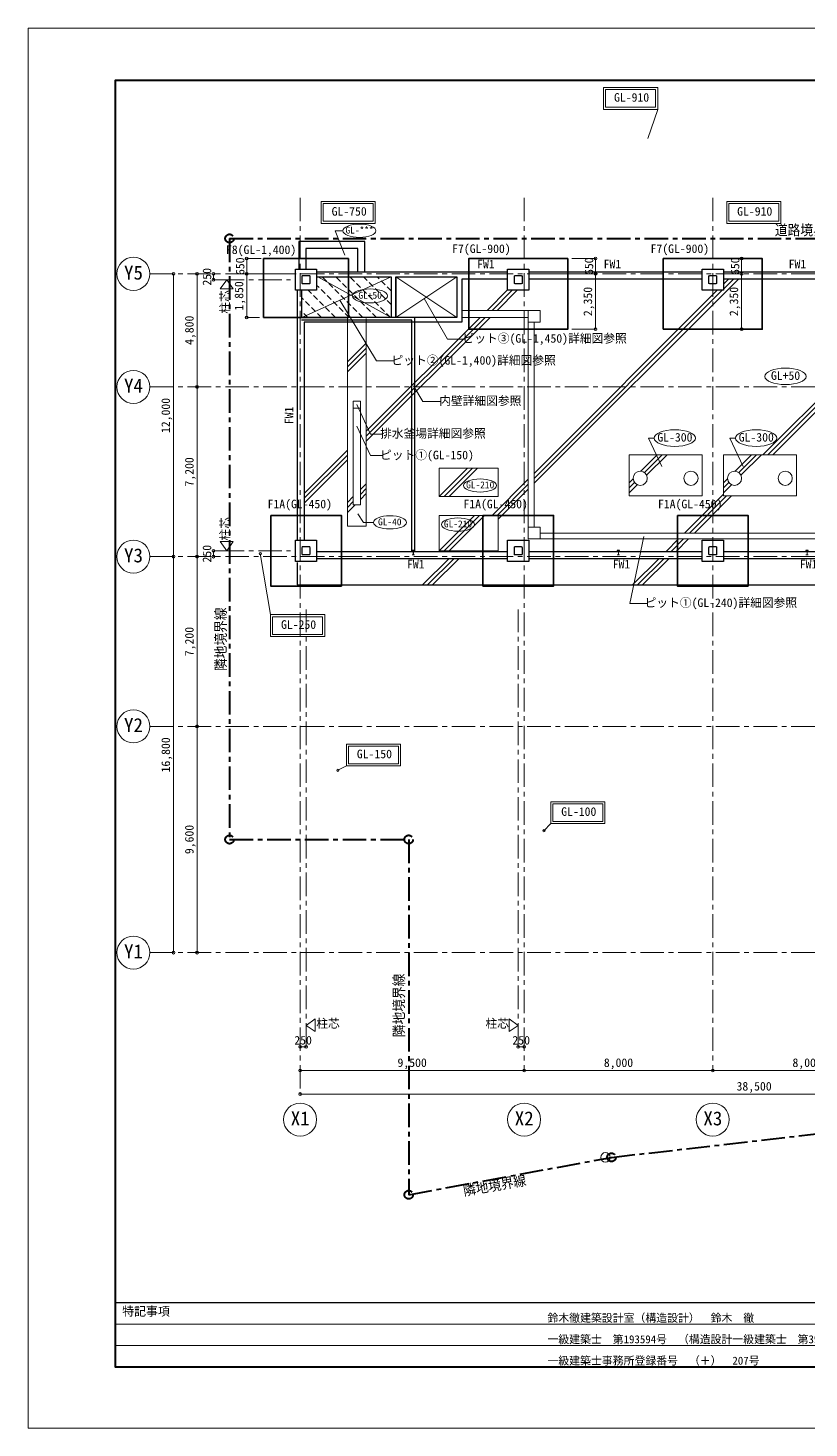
# Model space of a CAD drawing. Units: millimetres at full size, sheet at 1:200. Extents: x -104640 to 71710, y -46154 to 74864.
# Drawn here: x -12290 to 20833, y 15464 to 74864 of the extents above; entities that cross this region are included whole.
import ezdxf
from ezdxf.enums import TextEntityAlignment as Align

# ---------------------------------------------------------------- set-up
doc = ezdxf.new("R2010")
doc.units = ezdxf.units.MM
doc.header["$LTSCALE"] = 200
doc.linetypes.add('CHAIN1', pattern=[8, 5, -1, 1, -1])
doc.linetypes.add('DASHED1', pattern=[1.8, 1.2, -0.6])
for name, color, linetype, lineweight in [('0-0_基準線', 7, 'Continuous', 18), ('0-1_躯体', 2, 'Continuous', 18), ('0-2_間仕切り', 3, 'Continuous', 25), ('0-3_建具', 2, 'Continuous', 35), ('0-5_仕上げ', 4, 'Continuous', 9), ('0-7_寸法', 4, 'Continuous', 9), ('0-8_補助線', 4, 'Continuous', 9), ('0-C_ガス設備', 7, 'Continuous', 18), ('0-D_防災設備', 6, 'CHAIN1', 40), ('0-F_', 4, 'Continuous', 9), ('2-2_間仕切り', 1, 'Continuous', 18), ('F-0_枠', 7, 'CHAIN1', 18)]:
    doc.layers.add(name, color=color, linetype=linetype, lineweight=lineweight)
doc.styles.add('ＭＳ ゴシック', font='')
doc.styles.add('ＭＳ 明朝', font='')
doc.styles.get('ＭＳ ゴシック').set_extended_font_data('MS Gothic')
doc.styles.get('ＭＳ 明朝').set_extended_font_data('MS Mincho')

# ---------------------------------------------------------------- blocks, each defined once
blk = doc.blocks.new('_Small(1)')
at = {"layer": '0-7_寸法', "color": 1, "lineweight": 18}
blk.add_circle((0, 0), 50, dxfattribs=at)

msp = doc.modelspace()

# ---------------------------------------------------------------- linework, layer by layer
at = {"layer": '0-0_基準線'}
for p, q in [((-673.2, 64328.3), (-673.2, 64038.3)), ((-661.2, 64328.3), (-661.2, 64038.3)), ((-353.2, 64358.3), (-643.2, 64358.3)), ((-353.2, 64346.3), (-643.2, 64346.3)), ((-335.2, 64038.3), (-335.2, 64328.3)), ((-323.2, 64038.3), (-323.2, 64328.3)), ((8326.8, 64328.3), (8326.8, 64038.3)), ((8338.8, 64328.3), (8338.8, 64038.3)), ((8646.8, 64358.3), (8356.8, 64358.3)), ((8646.8, 64346.3), (8356.8, 64346.3)), ((8664.8, 64038.3), (8664.8, 64328.3)), ((8676.8, 64038.3), (8676.8, 64328.3)), ((16576.8, 64328.3), (16576.8, 64038.3)), ((16588.8, 64328.3), (16588.8, 64038.3)), ((16896.8, 64358.3), (16606.8, 64358.3)), ((16896.8, 64346.3), (16606.8, 64346.3)), ((16914.8, 64038.3), (16914.8, 64328.3)), ((16926.8, 64038.3), (16926.8, 64328.3)), ((-643.2, 64020.3), (-353.2, 64020.3)), ((-643.2, 64008.3), (-353.2, 64008.3)), ((8356.8, 64020.3), (8646.8, 64020.3)), ((8356.8, 64008.3), (8646.8, 64008.3)), ((16606.8, 64020.3), (16896.8, 64020.3)), ((16606.8, 64008.3), (16896.8, 64008.3)), ((-673.2, 52828.3), (-673.2, 52538.3)), ((-661.2, 52828.3), (-661.2, 52538.3)), ((-353.2, 52858.3), (-643.2, 52858.3)), ((-353.2, 52846.3), (-643.2, 52846.3)), ((-643.2, 52520.3), (-353.2, 52520.3)), ((-643.2, 52508.3), (-353.2, 52508.3)), ((-335.2, 52538.3), (-335.2, 52828.3)), ((-323.2, 52538.3), (-323.2, 52828.3)), ((4049.1, 52692.3), (4049.1, 52524.3)), ((4054.6, 52524.3), (4054.6, 52692.3)), ((8326.8, 52828.3), (8326.8, 52538.3)), ((8338.8, 52828.3), (8338.8, 52538.3)), ((8646.8, 52858.3), (8356.8, 52858.3)), ((8646.8, 52846.3), (8356.8, 52846.3)), ((8356.8, 52520.3), (8646.8, 52520.3)), ((8356.8, 52508.3), (8646.8, 52508.3)), ((8664.8, 52538.3), (8664.8, 52828.3)), ((8676.8, 52538.3), (8676.8, 52828.3)), ((12749.1, 52692.3), (12749.1, 52524.3)), ((12754.6, 52524.3), (12754.6, 52692.3)), ((16576.8, 52828.3), (16576.8, 52538.3)), ((16588.8, 52828.3), (16588.8, 52538.3)), ((16896.8, 52858.3), (16606.8, 52858.3)), ((16896.8, 52846.3), (16606.8, 52846.3)), ((16606.8, 52520.3), (16896.8, 52520.3)), ((16606.8, 52508.3), (16896.8, 52508.3)), ((16914.8, 52538.3), (16914.8, 52828.3)), ((16926.8, 52538.3), (16926.8, 52828.3)), ((20749.1, 52692.3), (20749.1, 52524.3)), ((20754.6, 52524.3), (20754.6, 52692.3))]:
    msp.add_line(p, q, dxfattribs=at)
at = {"layer": '0-0_基準線', "color": 3, "lineweight": 25}
msp.add_line((70618.7, 20770.8), (-8581.3, 20770.8), dxfattribs=at)
at = {"layer": '0-0_基準線', "color": 6, "lineweight": 40}
msp.add_lwpolyline([(70618.7, 18050.8), (-8581.3, 18050.8), (-8581.3, 72650.8), (70618.7, 72650.8)], close=True, dxfattribs=at)
at = {"layer": '0-0_基準線'}
for points in [[(4062.6, 52700.3), (4101.8, 52700.3), (4101.8, 52708.3), (4001.8, 52708.3), (4001.8, 52700.3), (4041.1, 52700.3)], [(4001.8, 52508.3), (4101.8, 52508.3), (4101.8, 52516.3), (4062.6, 52516.3)], [(4041.1, 52516.3), (4001.8, 52516.3), (4001.8, 52508.3)], [(12762.6, 52700.3), (12801.8, 52700.3), (12801.8, 52708.3), (12701.8, 52708.3), (12701.8, 52700.3), (12741.1, 52700.3)], [(12701.8, 52508.3), (12801.8, 52508.3), (12801.8, 52516.3), (12762.6, 52516.3)], [(12741.1, 52516.3), (12701.8, 52516.3), (12701.8, 52508.3)], [(20762.6, 52700.3), (20801.8, 52700.3), (20801.8, 52708.3), (20701.8, 52708.3), (20701.8, 52700.3), (20741.1, 52700.3)], [(20701.8, 52508.3), (20801.8, 52508.3), (20801.8, 52516.3), (20762.6, 52516.3)], [(20741.1, 52516.3), (20701.8, 52516.3), (20701.8, 52508.3)]]:
    msp.add_lwpolyline(points, dxfattribs=at)
at = {"layer": '0-0_基準線', "color": 4, "lineweight": 9}
msp.add_circle((12201.8, 26947.3), 200, dxfattribs=at)
at = {"layer": '0-0_基準線'}
for centre, radius, start, end in [((-643.2, 64328.3), 30, 90, 180), ((-643.2, 64328.3), 18, 90, 180), ((-353.2, 64328.3), 30, 0, 90), ((-353.2, 64328.3), 18, 0, 90), ((8356.8, 64328.3), 30, 90, 180), ((8356.8, 64328.3), 18, 90, 180), ((8646.8, 64328.3), 30, 0, 90), ((8646.8, 64328.3), 18, 0, 90), ((16606.8, 64328.3), 30, 90, 180), ((16606.8, 64328.3), 18, 90, 180), ((16896.8, 64328.3), 30, 0, 90), ((16896.8, 64328.3), 18, 0, 90), ((-643.2, 64038.3), 30, 180, 270), ((-643.2, 64038.3), 18, 180, 270), ((-353.2, 64038.3), 18, 270, 0), ((-353.2, 64038.3), 30, 270, 0), ((8356.8, 64038.3), 30, 180, 270), ((8356.8, 64038.3), 18, 180, 270), ((8646.8, 64038.3), 18, 270, 0), ((8646.8, 64038.3), 30, 270, 0), ((16606.8, 64038.3), 30, 180, 270), ((16606.8, 64038.3), 18, 180, 270), ((16896.8, 64038.3), 18, 270, 0), ((16896.8, 64038.3), 30, 270, 0), ((-643.2, 52828.3), 30, 90, 180), ((-643.2, 52538.3), 30, 180, 270), ((-643.2, 52828.3), 18, 90, 180), ((-643.2, 52538.3), 18, 180, 270), ((-353.2, 52828.3), 30, 0, 90), ((-353.2, 52828.3), 18, 0, 90), ((-353.2, 52538.3), 18, 270, 0), ((-353.2, 52538.3), 30, 270, 0), ((4041.1, 52692.3), 8, 0, 90), ((4041.1, 52524.3), 8, 270, 0), ((4062.6, 52692.3), 8, 90, 180), ((4062.6, 52524.3), 8, 180, 270), ((8356.8, 52828.3), 30, 90, 180), ((8356.8, 52538.3), 30, 180, 270), ((8356.8, 52828.3), 18, 90, 180), ((8356.8, 52538.3), 18, 180, 270), ((8646.8, 52828.3), 30, 0, 90), ((8646.8, 52828.3), 18, 0, 90), ((8646.8, 52538.3), 18, 270, 0), ((8646.8, 52538.3), 30, 270, 0), ((12741.1, 52692.3), 8, 0, 90), ((12741.1, 52524.3), 8, 270, 0), ((12762.6, 52692.3), 8, 90, 180), ((12762.6, 52524.3), 8, 180, 270), ((16606.8, 52828.3), 30, 90, 180), ((16606.8, 52538.3), 30, 180, 270), ((16606.8, 52828.3), 18, 90, 180), ((16606.8, 52538.3), 18, 180, 270), ((16896.8, 52828.3), 30, 0, 90), ((16896.8, 52828.3), 18, 0, 90), ((16896.8, 52538.3), 18, 270, 0), ((16896.8, 52538.3), 30, 270, 0), ((20741.1, 52692.3), 8, 0, 90), ((20741.1, 52524.3), 8, 270, 0), ((20762.6, 52692.3), 8, 90, 180), ((20762.6, 52524.3), 8, 180, 270)]:
    msp.add_arc(centre, radius, start, end, dxfattribs=at)
at = {"layer": '0-1_躯体', "lineweight": 35}
for points in [[(-2298.2, 62583.1), (1301.8, 62583.1), (1301.8, 65083.1), (-2298.2, 65083.1)], [(6401.8, 62083.1), (10601.8, 62083.1), (10601.8, 65083.1), (6401.8, 65083.1)], [(14651.8, 62083.1), (18851.8, 62083.1), (18851.8, 65083.1), (14651.8, 65083.1)], [(-1998.2, 54183.3), (1001.8, 54183.3), (1001.8, 51183.3), (-1998.2, 51183.3)], [(7001.8, 54183.3), (10001.8, 54183.3), (10001.8, 51183.3), (7001.8, 51183.3)], [(15251.8, 54183.3), (18251.8, 54183.3), (18251.8, 51183.3), (15251.8, 51183.3)]]:
    msp.add_lwpolyline(points, close=True, dxfattribs=at)
at = {"layer": '0-2_間仕切り'}
for p, q in [((1756.4, 64508.3), (-48.2, 64508.3)), ((8051.8, 64508.3), (-48.2, 64508.3)), ((3314.3, 64244.6), (3314.3, 62583.3)), ((8051.8, 64208.3), (6104.3, 64208.3)), ((16301.8, 64508.3), (8951.8, 64508.3)), ((16301.8, 64208.3), (8951.8, 64208.3)), ((24301.8, 64508.3), (17201.8, 64508.3)), ((24301.8, 64208.3), (17201.8, 64208.3)), ((-878.2, 63733.3), (-878.2, 53133.3)), ((3314.3, 62383.3), (-578.2, 62383.3)), ((-578.2, 62383.3), (-578.2, 53133.3)), ((-48.2, 52658.3), (8051.8, 52658.3)), ((-48.2, 52358.3), (8051.8, 52358.3)), ((8951.8, 52658.3), (16301.8, 52658.3)), ((8951.8, 52358.3), (16301.8, 52358.3)), ((17201.8, 52658.3), (24301.8, 52658.3)), ((17201.8, 52358.3), (24301.8, 52358.3))]:
    msp.add_line(p, q, dxfattribs=at)
at = {"layer": '0-2_間仕切り', "color": 4, "lineweight": 9}
for p, q in [((21670.7, 19864.1), (-8581.3, 19864.1)), ((21670.7, 18957.4), (-8581.3, 18957.4))]:
    msp.add_line(p, q, dxfattribs=at)
at = {"layer": '0-2_間仕切り'}
for points in [[(1998.7, 64508.7), (1998.7, 65808.7), (-801.3, 65808.7), (-801.3, 64633.3)], [(1698.7, 64508.7), (1698.7, 65508.7), (-501.3, 65508.7), (-501.3, 64633.3)], [(-48.2, 64308.3), (3114.3, 64308.3), (3114.3, 62580.8), (-678.2, 62580.8), (-678.2, 63733.3)], [(6104.3, 64208.3), (6104.3, 62383.3), (3314.3, 62383.3)], [(4111.8, 52658.3), (4111.8, 62583.3), (-685.7, 62583.3)], [(3991.8, 52658.3), (3991.8, 62463.3), (-685.7, 62463.3)], [(-878.2, 52183.3), (-878.2, 51233.3), (37096.8, 51233.3), (37096.8, 45298.3), (37501.8, 44893.3)]]:
    msp.add_lwpolyline(points, dxfattribs=at)
for points in [[(-948.2, 64633.3), (-48.2, 64633.3), (-48.2, 63733.3), (-948.2, 63733.3)], [(3314.3, 64308.3), (5904.3, 64308.3), (5904.3, 62583.3), (3314.3, 62583.3)], [(8051.8, 64633.3), (8951.8, 64633.3), (8951.8, 63733.3), (8051.8, 63733.3)], [(16301.8, 64633.3), (17201.8, 64633.3), (17201.8, 63733.3), (16301.8, 63733.3)], [(-948.2, 53133.3), (-48.2, 53133.3), (-48.2, 52233.3), (-948.2, 52233.3)], [(8051.8, 53133.3), (8951.8, 53133.3), (8951.8, 52233.3), (8051.8, 52233.3)], [(16301.8, 53133.3), (17201.8, 53133.3), (17201.8, 52233.3), (16301.8, 52233.3)]]:
    msp.add_lwpolyline(points, close=True, dxfattribs=at)
at = {"layer": '0-5_仕上げ'}
for p, q in [((14417.8, 71410.6), (13992.3, 70171.3)), ((3114.3, 64308.3), (-678.2, 62580.8)), ((1.8, 64308.3), (3114.3, 62580.8)), ((5904.3, 64308.3), (3314.3, 62583.3)), ((3314.3, 64308.3), (5904.3, 62583.3)), ((941.8, 63318.7), (2495, 60735.2)), ((4516.9, 63384.2), (5505, 61666.9)), ((5505, 61666.9), (6232.5, 61666.9)), ((2495, 60735.2), (3222.5, 60735.2)), ((4061.2, 59681), (4460.8, 59014)), ((1654.3, 58891.7), (2228.7, 57633.9)), ((4460.8, 59014), (5188.3, 59014)), ((1654.3, 57976.8), (2228.7, 56719)), ((2228.7, 57633.9), (2735.7, 57633.9)), ((2228.7, 56719), (2735.7, 56719)), ((13831.2, 53295.3), (13228, 50451.5)), ((-2004.7, 49973.2), (-2437.3, 52561.1)), ((13228, 50451.5), (13955.4, 50451.5)), ((846.9, 43370.6), (1211.1, 43554.4)), ((9590.3, 40805.6), (9878.9, 41109.5))]:
    msp.add_line(p, q, dxfattribs=at)
for points in [[(12119.1, 72338.5), (14417.8, 72338.5), (14417.8, 71410.6), (12119.1, 71410.6)], [(12206.7, 72250.8), (14330.2, 72250.8), (14330.2, 71498.2), (12206.7, 71498.2)], [(140.3, 67503.5), (2439, 67503.5), (2439, 66575.6), (140.3, 66575.6)], [(228, 67415.9), (2351.4, 67415.9), (2351.4, 66663.2), (228, 66663.2)], [(17341.7, 67503.5), (19640.4, 67503.5), (19640.4, 66575.6), (17341.7, 66575.6)], [(17429.3, 67415.9), (19552.8, 67415.9), (19552.8, 66663.2), (17429.3, 66663.2)], [(-2004.7, 49973.2), (294, 49973.2), (294, 49045.3), (-2004.7, 49045.3)], [(-1917.1, 49885.6), (206.4, 49885.6), (206.4, 49132.9), (-1917.1, 49132.9)], [(1211.1, 44482.3), (3509.8, 44482.3), (3509.8, 43554.4), (1211.1, 43554.4)], [(1298.7, 44394.6), (3422.2, 44394.6), (3422.2, 43642), (1298.7, 43642)], [(9878.9, 42037.3), (12177.6, 42037.3), (12177.6, 41109.5), (9878.9, 41109.5)], [(9966.5, 41949.7), (12090, 41949.7), (12090, 41197.1), (9966.5, 41197.1)]]:
    msp.add_lwpolyline(points, close=True, dxfattribs=at)
for points in [[(1067, 66261.6), (738.3, 66261.6), (1140.7, 65224.8)], [(14266.6, 57464.3), (14025.6, 57464.3), (14591.7, 56255.1)], [(17717.9, 57464.3), (17476.9, 57464.3), (18043, 56255.1)], [(2361.9, 53887.9), (1944.2, 53887.9), (1697.3, 54254.1)]]:
    msp.add_lwpolyline(points, dxfattribs=at)
for centre in [(-2436.3, 52562.1), (847.9, 43371.7), (9591.3, 40806.6)]:
    msp.add_circle(centre, 46.8, dxfattribs=at)
for centre, major_axis in [((1767.4, 66261.6), (-700.4, 0)), ((2216.6, 63495.9), (-744.2, 0)), ((19835.6, 60082.2), (-875.5, 0)), ((15142.1, 57464.3), (-875.5, 0)), ((18593.4, 57464.3), (-875.5, 0)), ((6883.7, 55452.8), (-700.4, 0)), ((3062.3, 53887.9), (-700.4, 0)), ((5942.5, 53795.3), (-700.4, 0))]:
    msp.add_ellipse(centre, major_axis=major_axis, ratio=0.400389, dxfattribs=at)
at = {"layer": '0-7_寸法'}
for p, q in [((-2402.8, 65083.1), (-3013.5, 65083.1)), ((-3013.5, 64433.3), (-3013.5, 65083.1)), ((10776.7, 65083.1), (11782.1, 65083.1)), ((11782.1, 64433.3), (11782.1, 65083.1)), ((17976.9, 64433.3), (17976.9, 65083.1)), ((-6120.1, 52433.3), (-6120.1, 64433.3)), ((-5120.1, 59633.3), (-5120.1, 64433.3)), ((-4120.1, 64433.3), (-4420.1, 64433.3)), ((-4420.1, 64183.3), (-4420.1, 64433.3)), ((-4120.1, 64183.3), (-4420.1, 64183.3)), ((-2472.1, 64433.3), (-3013.5, 64433.3)), ((-3013.5, 64433.3), (-3013.5, 62583.1)), ((-963, 64433.3), (-3013.5, 64433.3)), ((9706.4, 64433.3), (11782.1, 64433.3)), ((10776.7, 64433.3), (11782.1, 64433.3)), ((11782.1, 64433.3), (11782.1, 62083.1)), ((17976.9, 64433.3), (17976.9, 62083.1)), ((-2472.1, 62583.1), (-3013.5, 62583.1)), ((10776.7, 62083.1), (11782.1, 62083.1)), ((-5120.1, 52433.3), (-5120.1, 59633.3)), ((-6120.1, 35633.3), (-6120.1, 52433.3)), ((-5120.1, 45233.3), (-5120.1, 52433.3)), ((-4120.1, 52683.3), (-4420.1, 52683.3)), ((-4420.1, 52433.3), (-4420.1, 52683.3)), ((-4120.1, 52433.3), (-4420.1, 52433.3)), ((-5120.1, 35633.3), (-5120.1, 45233.3)), ((-748.2, 31633.3), (-498.2, 31633.3)), ((8501.8, 31633.3), (8751.8, 31633.3)), ((-748.2, 30633.3), (8751.8, 30633.3)), ((8751.8, 30633.3), (16751.8, 30633.3)), ((16751.8, 30633.3), (24751.8, 30633.3)), ((-748.2, 29633.3), (37751.8, 29633.3))]:
    msp.add_line(p, q, dxfattribs=at)
at = {"layer": '0-8_補助線', "linetype": 'DASHED1'}
for p, q in [((1912.3, 62580.8), (184.8, 64308.3)), ((2496.1, 62580.8), (768.6, 64308.3)), ((3079.8, 62580.8), (1352.3, 64308.3)), ((3114.3, 63129.9), (1936, 64308.3)), ((3114.3, 63713.7), (2519.7, 64308.3)), ((3114.3, 64297.4), (3103.4, 64308.3)), ((744.9, 62580.8), (-407.6, 63733.3)), ((1328.6, 62580.8), (-48.2, 63957.6)), ((161.2, 62580.8), (-678.2, 63420.1)), ((-422.5, 62580.8), (-678.2, 62836.4))]:
    msp.add_line(p, q, dxfattribs=at)
at = {"layer": '0-8_補助線'}
for p, q in [((9176.8, 55545.4), (17839.7, 64208.3)), ((17201.8, 63990.4), (17419.7, 64208.3)), ((17201.8, 63780.4), (17629.7, 64208.3)), ((7185.2, 62883.3), (8051.8, 63749.9)), ((7395.2, 62883.3), (8245.2, 63733.3)), ((7605.2, 62883.3), (8455.2, 63733.3)), ((9176.8, 55965.4), (16944.7, 63733.3)), ((9176.8, 55755.4), (17154.7, 63733.3)), ((2056.8, 57754.9), (6885.2, 62583.3)), ((2056.8, 57544.9), (7095.2, 62583.3)), ((2056.8, 57334.9), (7305.2, 62583.3)), ((18879.2, 56758.3), (24496.8, 62375.8)), ((19089.2, 56758.3), (24496.8, 62165.8)), ((19299.2, 56758.3), (24496.8, 61955.8)), ((1256.8, 60692.4), (2056.8, 61492.4)), ((1256.8, 60482.4), (2056.8, 61282.4)), ((1256.8, 60272.4), (2056.8, 61072.4)), ((-578.2, 55119.9), (1256.8, 56954.9)), ((-578.2, 54909.9), (1256.8, 56744.9)), ((-578.2, 54699.9), (1256.8, 56534.9)), ((13699.4, 56057.4), (14400.3, 56758.3)), ((13853.1, 56001), (14610.3, 56758.3)), ((13948.2, 55886.1), (14820.3, 56758.3)), ((17699.4, 56057.4), (18400.3, 56758.3)), ((17853.1, 56001), (18610.3, 56758.3)), ((17948.2, 55886.1), (18820.3, 56758.3)), ((5151.8, 54984.8), (6350.3, 56183.3)), ((5360.3, 54983.3), (6560.3, 56183.3)), ((5570.3, 54983.3), (6770.3, 56183.3)), ((1806.8, 55280.2), (2056.8, 55530.2)), ((1806.8, 55070.2), (2056.8, 55320.2)), ((7394.7, 54183.3), (8926.8, 55715.4)), ((7604.7, 54183.3), (8926.8, 55505.4)), ((7651.8, 54020.4), (8926.8, 55295.4)), ((13201.8, 55559.8), (13377.7, 55735.6)), ((13201.8, 55349.8), (13434, 55582)), ((13201.8, 55139.8), (13548.9, 55486.9)), ((17201.8, 55559.8), (17377.7, 55735.6)), ((17201.8, 55349.8), (17434, 55582)), ((17201.8, 55139.8), (17548.9, 55486.9)), ((1256.8, 54730.2), (1506.8, 54980.2)), ((1256.8, 54520.2), (1506.8, 54770.2)), ((1806.8, 54860.2), (2056.8, 55110.2)), ((15554.2, 53433.3), (17201.8, 55080.8)), ((15764.2, 53433.3), (17339.2, 55008.3)), ((15974.2, 53433.3), (17549.2, 55008.3)), ((1256.8, 54310.2), (1579.8, 54633.3)), ((5151.8, 52684.8), (6650.3, 54183.3)), ((5360.3, 52683.3), (6860.3, 54183.3)), ((5570.3, 52683.3), (7070.3, 54183.3)), ((14779.2, 52658.3), (15304.2, 53183.3)), ((14989.2, 52658.3), (15514.2, 53183.3)), ((15199.2, 52658.3), (15724.2, 53183.3)), ((4444.7, 51233.3), (5569.7, 52358.3)), ((4654.7, 51233.3), (5779.7, 52358.3)), ((4864.7, 51233.3), (5989.7, 52358.3)), ((5869.7, 52658.3), (5894.7, 52683.3)), ((6079.7, 52658.3), (6104.7, 52683.3)), ((6289.7, 52658.3), (6314.7, 52683.3)), ((13354.2, 51233.3), (14479.2, 52358.3)), ((13564.2, 51233.3), (14689.2, 52358.3)), ((13774.2, 51233.3), (14899.2, 52358.3))]:
    msp.add_line(p, q, dxfattribs=at)
at = {"layer": '0-C_ガス設備'}
for p, q in [((1256.8, 53733.3), (1256.8, 62544.8)), ((1506.8, 54633.3), (1506.8, 59033.3)), ((1506.8, 59033.3), (1806.8, 59033.3)), ((1806.8, 54633.3), (1806.8, 59033.3)), ((1506.8, 58733.3), (1806.8, 58733.3)), ((1506.8, 58733.3), (1806.8, 58733.3)), ((1506.8, 54633.3), (1806.8, 54633.3))]:
    msp.add_line(p, q, dxfattribs=at)
at = {"layer": '0-C_ガス設備', "color": 4, "lineweight": 9}
for p, q in [((1256.8, 53733.3), (1256.8, 62383.3)), ((2056.8, 53733.3), (2056.8, 62383.3)), ((6104.3, 62883.3), (9185, 62883.3)), ((8926.8, 62583.3), (6104.3, 62583.3)), ((8926.8, 62883.2), (8926.8, 53183.3)), ((8926.8, 62883.2), (9426.8, 62883.2)), ((9426.8, 62383.2), (8926.8, 62383.2)), ((9176.8, 62383.2), (9176.8, 53683.3)), ((9426.8, 62883.2), (9426.8, 62383.2)), ((5151.8, 56183.3), (7651.8, 56183.3)), ((5151.8, 54983.3), (5151.8, 56183.3)), ((7651.8, 54983.3), (7651.8, 56183.3)), ((5151.8, 54983.3), (7651.8, 54983.3)), ((5151.8, 52683.3), (5151.8, 54183.3)), ((5151.8, 54183.3), (7651.8, 54183.3)), ((1256.8, 53733.3), (2056.8, 53733.3)), ((9426.8, 53683.3), (8926.8, 53683.3)), ((8926.8, 53683.3), (8926.8, 53183.3)), ((9426.8, 53183.3), (9426.8, 53683.3)), ((32449, 53183.3), (8926.8, 53183.3)), ((32449, 53433.3), (9426.8, 53433.3))]:
    msp.add_line(p, q, dxfattribs=at)
at = {"layer": '0-C_ガス設備'}
msp.add_lwpolyline([(1256.8, 53733.3), (2056.8, 53733.3), (2056.8, 62544.8)], dxfattribs=at)
at = {"layer": '0-C_ガス設備', "color": 4, "lineweight": 9}
for points in [[(13201.8, 56758.3), (16301.8, 56758.3), (16301.8, 55008.3), (13201.8, 55008.3)], [(17201.8, 56758.3), (20301.8, 56758.3), (20301.8, 55008.3), (17201.8, 55008.3)]]:
    msp.add_lwpolyline(points, close=True, dxfattribs=at)
msp.add_lwpolyline([(5151.8, 52683.3), (7651.8, 52683.3), (7651.8, 54183.3)], dxfattribs=at)
for centre in [(13676.8, 55758.3), (15826.8, 55758.3), (17676.8, 55758.3), (19826.8, 55758.3)]:
    msp.add_circle(centre, 300, dxfattribs=at)
at = {"layer": '0-D_防災設備'}
msp.add_line((-3743.2, 65933.3), (67001.8, 65933.3), dxfattribs=at)
for points in [[(-3743.2, 65933.3), (-3743.2, 40433.3), (3856.8, 40433.3)], [(3856.8, 40433.3), (3856.8, 25360.3), (12456.8, 26947.3)], [(12456.8, 26947.3), (48391.9, 31062.9), (50070.1, 34134.4)]]:
    msp.add_lwpolyline(points, dxfattribs=at)
for centre in [(-3743.2, 65933.3), (-3743.2, 40433.3), (3856.8, 40433.3), (12456.8, 26947.3), (3856.8, 25360.3)]:
    msp.add_circle(centre, 180, dxfattribs=at)
at = {"layer": '0-F_', "linetype": 'CHAIN1'}
for p, q in [((-748.2, 67661.1), (-748.2, 29633.3)), ((8751.8, 67661.1), (8751.8, 30633.3)), ((16751.8, 67661.1), (16751.8, 30633.3)), ((-7119.6, 64433.3), (69501.8, 64433.3)), ((-7119.6, 59633.3), (68105.3, 59633.3)), ((-7119.6, 52433.3), (68105.3, 52433.3)), ((-7119.6, 45233.3), (68501.8, 45233.3)), ((-7119.6, 35633.3), (69501.8, 35633.3))]:
    msp.add_line(p, q, dxfattribs=at)
at = {"layer": '0-F_'}
for points in [[(-3859.8, 64183.3), (-4141.5, 63792.5), (-3592.4, 63792.5)], [(-3859.8, 52683.3), (-4141.5, 53074), (-3592.4, 53074)], [(-498.2, 32547.8), (-107.5, 32829.5), (-107.5, 32280.4)], [(8501.8, 32547.8), (8111.1, 32829.5), (8111.1, 32280.4)]]:
    msp.add_lwpolyline(points, close=True, dxfattribs=at)
at = {"layer": '0-F_', "color": 7, "lineweight": 18}
for centre in [(-7820.1, 64433.3), (-7820.1, 59633.3), (-7820.1, 52433.3), (-7820.1, 45233.3), (-7820.1, 35633.3), (-748.2, 28547.4), (8751.8, 28547.4), (16751.8, 28547.4)]:
    msp.add_circle(centre, 700.5, dxfattribs=at)
at = {"layer": '2-2_間仕切り'}
msp.add_lwpolyline([(-12290.4, 74863.5), (-12290.4, 15463.5), (71709.6, 15463.5), (71709.6, 74863.5)], close=True, dxfattribs=at)
at = {"layer": 'F-0_枠'}
for p, q in [((-4120.1, 64183.3), (-1151.8, 64183.3)), ((-4120.1, 52683.3), (-1151.8, 52683.3)), ((-498.2, 31633.3), (-498.2, 50189)), ((8501.8, 31633.3), (8501.8, 50189))]:
    msp.add_line(p, q, dxfattribs=at)

# ---------------------------------------------------------------- block references
at = {"layer": '0-7_寸法', "xscale": 1.2, "yscale": 1.2}
for p, rotation in [((-3013.5, 65083.1), 90), ((11782.1, 65083.1), 90), ((17976.9, 65083.1), 90), ((-6120.1, 64433.3), 90), ((-5120.1, 64433.3), 90), ((-4420.1, 64433.3), 90), ((-4420.1, 64183.3), 270), ((-3013.5, 64433.3), 90), ((-3013.5, 64433.3), 270), ((11782.1, 64433.3), 90), ((11782.1, 64433.3), 270), ((17976.9, 64433.3), 90), ((17976.9, 64433.3), 270), ((-3013.5, 62583.1), 270), ((11782.1, 62083.1), 270), ((17976.9, 62083.1), 270), ((-5120.1, 59633.3), 270), ((-5120.1, 59633.3), 90), ((-6120.1, 52433.3), 270), ((-6120.1, 52433.3), 90), ((-5120.1, 52433.3), 270), ((-5120.1, 52433.3), 90), ((-4420.1, 52683.3), 90), ((-4420.1, 52433.3), 270), ((-5120.1, 45233.3), 270), ((-5120.1, 45233.3), 90), ((-6120.1, 35633.3), 270), ((-5120.1, 35633.3), 270), ((-748.2, 31633.3), 180), ((8501.8, 31633.3), 180), ((-748.2, 30633.3), 180), ((8751.8, 30633.3), 180), ((16751.8, 30633.3), 180), ((-748.2, 29633.3), 180)]:
    msp.add_blockref('_Small(1)', p, dxfattribs=dict(at, rotation=rotation))
for p in [(-498.2, 31633.3), (8751.8, 31633.3), (8751.8, 30633.3), (16751.8, 30633.3)]:
    msp.add_blockref('_Small(1)', p, dxfattribs=at)

# ---------------------------------------------------------------- texts
at = {"layer": '0-1_躯体', "style": 'ＭＳ ゴシック'}
for s, p in [('F8(GL-1,400)', (-3894.8, 65163.8)), ('F7(GL-900)', (5697.2, 65207.1)), ('F7(GL-900)', (14114.8, 65207.1)), ('F1A(GL-450)', (-2129.4, 54375.3)), ('F1A(GL-450)', (6177.9, 54375.3)), ('F1A(GL-450)', (14427.9, 54375.3))]:
    msp.add_text(s, height=365.1, dxfattribs=at).set_placement(p, align=Align.BOTTOM_LEFT)
at = {"layer": '0-1_躯体', "color": 3, "style": 'ＭＳ ゴシック'}
msp.add_text('特記事項', height=369.5, dxfattribs=at).set_placement((-8293, 20118), align=Align.BOTTOM_LEFT)
at = {"layer": '0-2_間仕切り', "style": 'ＭＳ ゴシック'}
for p in [(6757.8, 64554.7), (12121.6, 64554.7), (19969.5, 64554.7), (3783, 51825), (12506.3, 51825), (20442.3, 51825)]:
    msp.add_text('FW1', height=365.1, dxfattribs=at).set_placement(p, align=Align.BOTTOM_LEFT)
msp.add_text('FW1', height=365.1, rotation=90, dxfattribs=at).set_placement((-928.2, 58054.3), align=Align.BOTTOM_LEFT)
at = {"layer": '0-3_建具', "color": 7, "style": 'ＭＳ 明朝'}
msp.add_text('鈴木徹建築設計室（構造設計）\u3000鈴木\u3000徹', height=338.3, rotation=0.001, dxfattribs=at).set_placement((9740.2, 19863.1), align=Align.BOTTOM_LEFT)
for s, p in [('一級建築士\u3000第193594号\u3000（構造設計一級建築士\u3000第396号）', (9740.2, 18956.4)), ('一級建築士事務所登録番号\u3000（＋）\u3000207号', (9740.2, 18049.8))]:
    msp.add_text(s, height=338.3, dxfattribs=at).set_placement(p, align=Align.BOTTOM_LEFT)
at = {"layer": '0-5_仕上げ', "style": 'ＭＳ ゴシック'}
for s, height, p in [('GL-910', 365.1, (12564.6, 71626.6)), ('GL-750', 365.1, (585.8, 66791.7)), ('GL-910', 365.1, (17787.2, 66791.7)), ('GL-***', 292.5, (1174.8, 66054.9)), ('GL+50', 292.5, (1722.8, 63289.2)), ('GL+50', 365.1, (19218.3, 59823.8)), ('GL-300', 365.1, (14401.4, 57205.9)), ('GL-300', 365.1, (17852.7, 57205.9)), ('GL-210', 292.5, (6291.1, 55246.1)), ('GL-40', 292.5, (2555.3, 53675.5)), ('GL-210', 292.5, (5349.9, 53588.6)), ('GL-250', 365.1, (-1559.2, 49261.4)), ('GL-150', 365.1, (1656.6, 43770.4)), ('GL-100', 365.1, (10324.4, 41325.5))]:
    msp.add_text(s, height=height, dxfattribs=at).set_placement(p, align=Align.BOTTOM_LEFT)
at = {"layer": '0-5_仕上げ', "color": 7, "style": 'ＭＳ ゴシック'}
for s, p in [('ピット③(GL-1,450)詳細図参照', (6138.8, 61401.9)), ('ピット②(GL-1,400)詳細図参照', (3128.8, 60470.2)), ('内壁詳細図参照', (5150.5, 58752.7)), ('排水釜場詳細図参照', (2641.9, 57368.9)), ('ピット①(GL-150)', (2641.9, 56454)), ('ピット①(GL-240)詳細図参照', (13861.7, 50186.5))]:
    msp.add_text(s, height=365.1, dxfattribs=at).set_placement(p, align=Align.BOTTOM_LEFT)
at = {"layer": '0-7_寸法', "color": 7, "style": 'ＭＳ ゴシック'}
for s, p in [('650', (-3003.2, 64383.9)), ('650', (11792.4, 64383.9)), ('650', (17987.2, 64383.9)), ('250', (-4409.8, 63935.9)), ('1,850', (-3051.5, 62876.3)), ('2,350', (11744.2, 62638.8)), ('2,350', (17938.9, 62638.8)), ('4,800', (-5158, 61417.7)), ('12,000', (-6158, 57677.8)), ('7,200', (-5158, 55410.1)), ('250', (-4409.8, 52185.9)), ('7,200', (-5158, 48210.1)), ('16,800', (-6158, 43277.8)), ('9,600', (-5158, 39812.9))]:
    msp.add_text(s, height=365.1, rotation=90, dxfattribs=at).set_placement(p, align=Align.BOTTOM_LEFT)
for s, p in [('250', (-995.6, 31622.9)), ('250', (8254.4, 31622.9)), ('9,500', (3381.5, 30671.2)), ('8,000', (12133.4, 30671.2)), ('8,000', (20133.4, 30671.2)), ('38,500', (17759.9, 29671.2))]:
    msp.add_text(s, height=365.1, dxfattribs=at).set_placement(p, align=Align.BOTTOM_LEFT)
at = {"layer": '0-C_ガス設備', "style": 'ＭＳ ゴシック', "width": 0.9}
msp.add_text('道路境界線', height=439.9, dxfattribs=at).set_placement((19386.6, 65939.5), align=Align.BOTTOM_LEFT)
for rotation, p in [(90, (-3767, 47578.1)), (90, (3791.1, 32044)), (10, (6230.3, 25178.8))]:
    msp.add_text('隣地境界線', height=439.9, rotation=rotation, dxfattribs=at).set_placement(p, align=Align.BOTTOM_LEFT)
at = {"layer": '0-F_', "color": 7, "style": 'ＭＳ ゴシック'}
for s, p in [('Y5', (-8220, 64011.7)), ('Y4', (-8220, 59211.7)), ('Y3', (-8220, 52011.7)), ('Y2', (-8220, 44811.7)), ('Y1', (-8220, 35211.7)), ('X1', (-1148, 28125.9)), ('X2', (8352, 28125.9)), ('X3', (16352, 28125.9))]:
    msp.add_text(s, height=592.4, dxfattribs=at).set_placement(p, align=Align.BOTTOM_LEFT)
at = {"layer": '0-F_', "style": 'ＭＳ ゴシック'}
for p in [(-3644.2, 62743), (-3644.2, 53116.1)]:
    msp.add_text('柱芯', height=365.1, rotation=90, dxfattribs=at).set_placement(p, align=Align.BOTTOM_LEFT)
for p in [(-65.3, 32332.1), (7110.4, 32332.1)]:
    msp.add_text('柱芯', height=365.1, dxfattribs=at).set_placement(p, align=Align.BOTTOM_LEFT)

doc.saveas('drawing.dxf')
